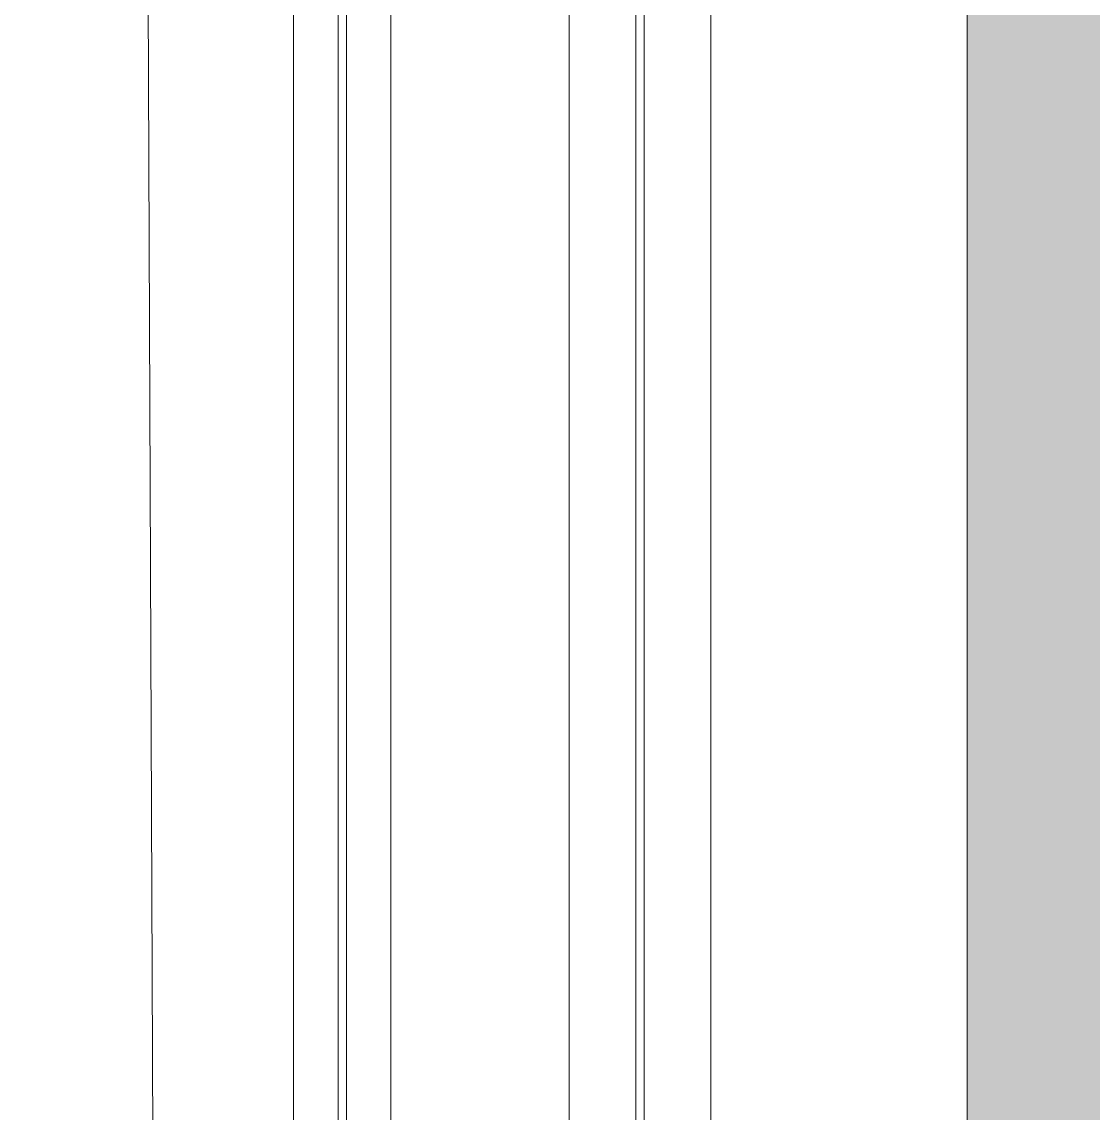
# Model space of a CAD drawing. Extents: x -2749 to 23780, y -1311 to 8245.
# Drawn here: x 4779.01 to 4788.63, y 2000.27 to 2010.08 of the extents above; entities that cross this region are included whole.
import ezdxf

# ---------------------------------------------------------------- set-up
doc = ezdxf.new("R2010")
doc.units = 0
doc.header["$MEASUREMENT"] = 0
doc.linetypes.add('DOT2', pattern=[0.125, 0, -0.125])
doc.linetypes.add('HIDDEN', pattern=[0.375, 0.25, -0.125])
doc.layers.get('0').update_dxf_attribs({"color": 9, "lineweight": 9})
for name, color, linetype, lineweight in [('06D', 9, 'Continuous', 9), ('09', 9, 'Continuous', 9), ('10', 9, 'Continuous', 9), ('15', 9, 'Continuous', 9), ('20', 9, 'DOT2', 9), ('40', 9, 'Continuous', 9), ('40B', 9, 'Continuous', 9)]:
    doc.layers.add(name, color=color, linetype=linetype, lineweight=lineweight)

# ---------------------------------------------------------------- blocks, each defined once
blk = doc.blocks.new('*U347')
at = {"layer": '15'}
for p, q in [((-1.468840347965794, -18.9468617151615), (-72.95532930915016, -18.9468617151615)), ((-1.468840347965794, -19.34686171515932), (-72.95532930915016, -19.34686171515932)), ((-1.468840347965794, -19.4228617151557), (-72.95532930915016, -19.4228617151557)), ((-1.468840347965794, -19.82286171514988), (-72.95532930915016, -19.82286171514988)), ((-1.468840347965794, -21.4228617151266), (-72.95532930915016, -21.4228617151266)), ((-1.468840347965794, -22.02286171511514), (-72.95532930915016, -22.02286171511514)), ((-1.468840347965794, -22.09886171511243), (-72.95532930915016, -22.09886171511243)), ((-1.468840347965794, -22.6988617151037), (-72.95532930915016, -22.6988617151037))]:
    blk.add_line(p, q, dxfattribs=at)
blk = doc.blocks.new('p-zemin kat')
at = {"layer": '09'}
h = blk.add_hatch(dxfattribs=at)
h.set_pattern_fill('SQUARE', color=252, scale=20, style=0)
h.set_pattern_definition([(9.199999999999998e-15, (0, 0), (0, 2.5), [2.5, -2.5]), (90, (0, 0), (-2.5, 2e-16), [2.5, -2.5])])
h.paths.add_polyline_path([(4025.504562432291, 284.9999999999927), (4822.499999999803, 285.0000000046348), (4822.499999999803, 2034.318600173057), (4787.499999999861, 2034.318600173057), (4787.499999999861, 320.0000000046494), (4025.504562432291, 320.0000000000073)])
at = {"layer": '06D'}
blk.add_lwpolyline([(4025.504562432371, 320.00000000812), (4787.499999999861, 320.0000000046494), (4787.499999999861, 2034.618600173061)], dxfattribs=at)
blk.add_lwpolyline([(4025.504562432212, 285.0000000082655), (4822.499999999803, 285.0000000046348), (4822.499999999803, 2034.318600173057), (4787.499999999861, 2034.318600173057), (4787.499999999861, 320.0000000046494), (4025.504562432291, 320.0000000000073), (4025.504562432291, 284.9999999999927)], close=True, dxfattribs=at)
at = {"layer": '40'}
blk.add_lwpolyline([(4780.575197602978, 1901.493069096701, 0.055627450918364), (4273.067403304876, 1999.310298449956), (4283.123535806384, 2125.911539356581, -0.051550278980681), (4780.046178051043, 2034.318598959406)], format="xyb", close=True, dxfattribs=at)
at = {"layer": '40B'}
blk.add_lwpolyline([(3364.499963974074, 342.9999928629841), (3319.499999998237, 343.0000000046566), (3319.499999998341, 319.9983730837121), (1719.668507029659, 320.000004310481), (1719.66850702966, 326.9248061559338), (1719.556534728942, 328.2471463253678, -0.0476109814025951), (1885.579757219812, 764.5919943634508), (1935.266983253033, 740.0535593774182, -0.3069492650390126), (4278.593245860323, 2070.680637251222), (4283.123535806384, 2125.911539356581, -0.0515502789806794), (4780.046178051047, 2034.318598959406), (4787.499999999861, 2034.318598959406), (4787.499999999861, 320.0000000046494), (4025.504565482381, 320.000002570494), (4025.504565482381, 570.0000025705668), (3319.500000815703, 570.0000000047293), (3319.500000815703, 427.0000000046564), (3364.499963974074, 427.0000000046564), (3364.499963974074, 342.9999928629841)], format="xyb", close=True, dxfattribs=at)
at = {"layer": '10', "rotation": 90}
blk.add_blockref('*U347', (4762.499999999859, 2016.000004310591), dxfattribs=at)

msp = doc.modelspace()

# ---------------------------------------------------------------- linework, layer by layer
at = {"layer": '20', "linetype": 'HIDDEN'}
msp.add_lwpolyline([(4277.638382703415, 2056.856443916862, -0.05374408486877701), (4780.575197602913, 1961.877764190518, -0.051763554652756)], format="xyb", dxfattribs=at)

# ---------------------------------------------------------------- block references
msp.add_blockref('p-zemin kat', (1.42e-14, 0))

doc.saveas('drawing.dxf')
